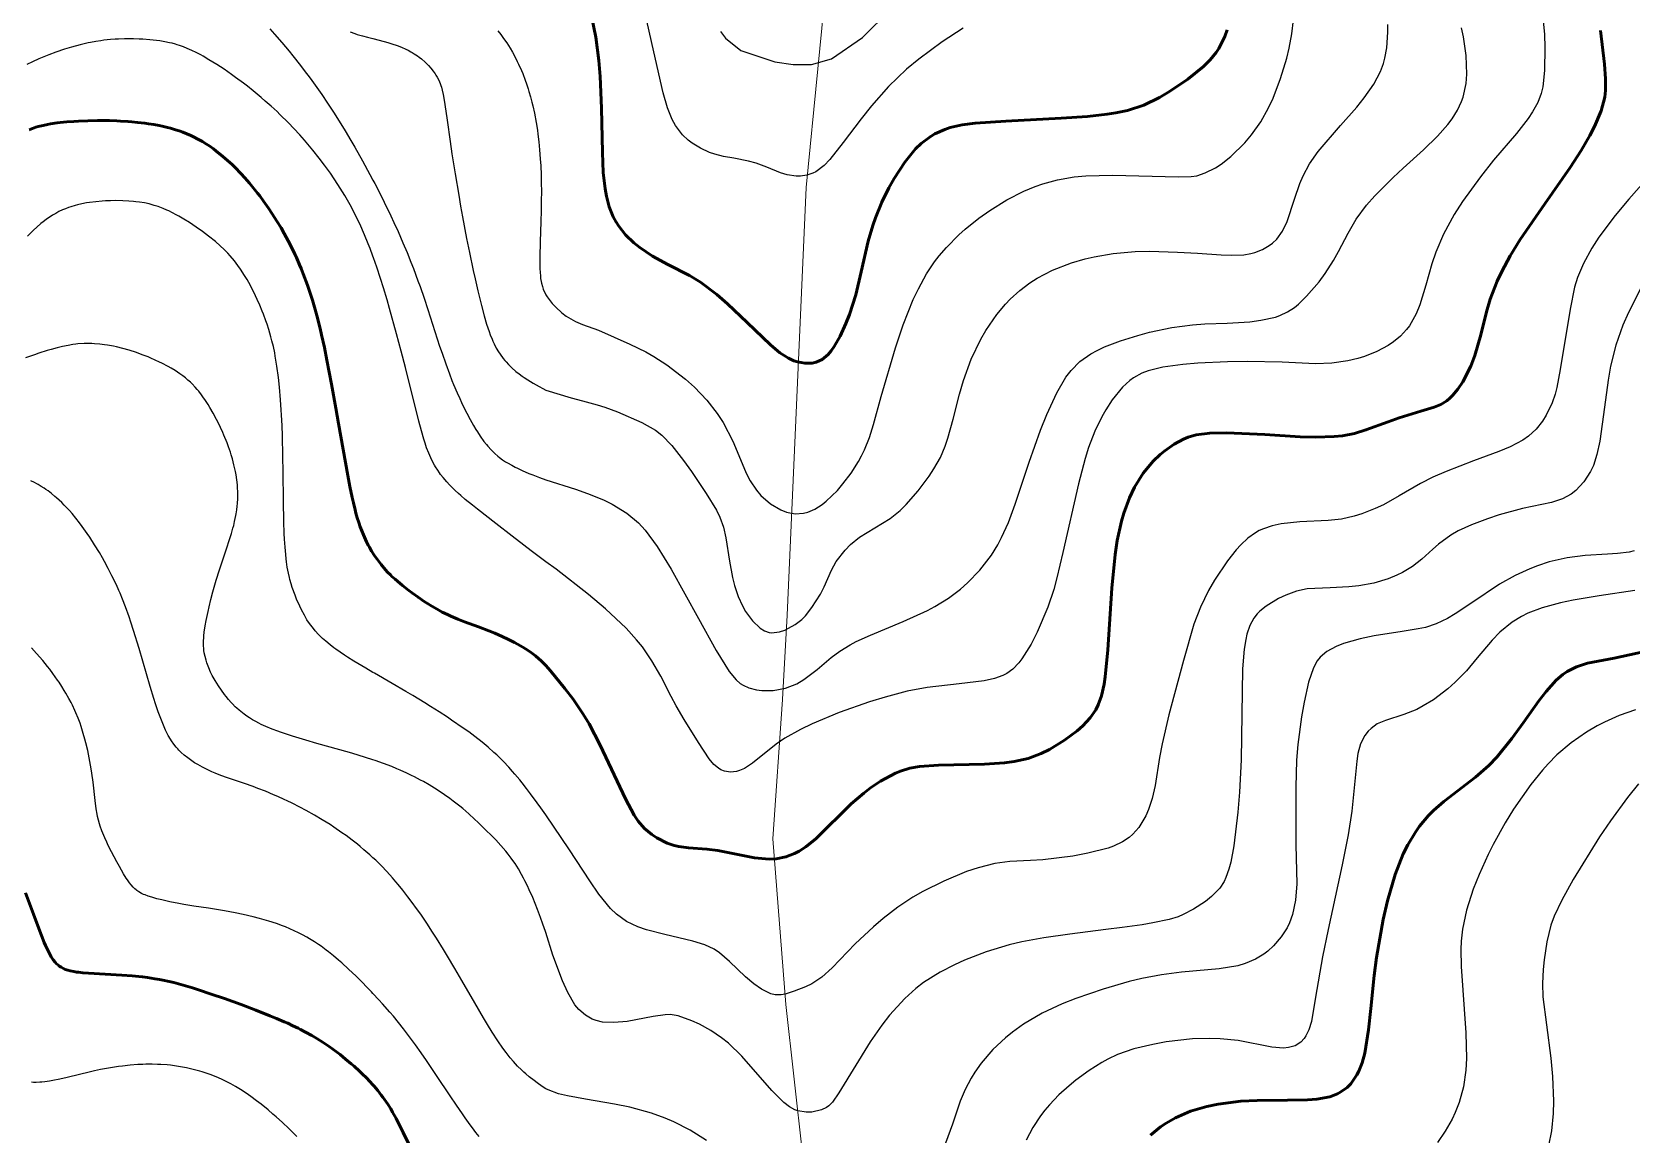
# Model space of a CAD drawing. Header units: metres. Extents: x 545098 to 555652, y 1854398 to 1862642.
# Drawn here: x 547881 to 548438, y 1858321 to 1858705 of the extents above; entities that cross this region are included whole.
import ezdxf

# ---------------------------------------------------------------- set-up
doc = ezdxf.new("R2010")
doc.units = ezdxf.units.M
doc.header["$LTSCALE"] = 6.8
for name, color, linetype, lineweight in [('1', 7, 'Continuous', 25), ('2', 7, 'Continuous', 53), ('34', 7, 'Continuous', 13), ('51', 7, 'Continuous', 13), ('53', 7, 'Continuous', 13)]:
    doc.layers.add(name, color=color, linetype=linetype, lineweight=lineweight)

msp = doc.modelspace()

# ---------------------------------------------------------------- linework, layer by layer
at = {"layer": '1'}
for points in [[(548205.38, 1858705.92), (548198.1, 1858701.16), (548189.98, 1858695.15), (548185.76, 1858691.64), (548179.49, 1858685.68), (548173.54, 1858678.96), (548169.89, 1858674.39), (548163.64, 1858666.11), (548158.99, 1858660.23), (548157.02, 1858658.17), (548154.14, 1858656), (548153.13, 1858655.49), (548151, 1858654.77), (548148.78, 1858654.44), (548147.26, 1858654.42), (548144.17, 1858654.88), (548141.85, 1858655.61), (548137.1, 1858657.6), (548133.37, 1858659.01), (548130.77, 1858659.71), (548125.59, 1858660.66), (548122.02, 1858661.29), (548118.98, 1858662.1), (548117.19, 1858662.74), (548114.01, 1858664.23), (548111.09, 1858665.97), (548109.72, 1858667), (548107.75, 1858668.84), (548105.31, 1858672.07), (548104.17, 1858674.18), (548102.57, 1858678.19), (548101.06, 1858683.41), (548097.8, 1858697.72), (548091.51, 1858725.56)], [(548407.11, 1858710.83), (548407.74, 1858703.75), (548407.89, 1858699.2), (548407.72, 1858691.27), (548407.15, 1858685.52), (548406.64, 1858683.23), (548405.45, 1858680.05), (548403.64, 1858676.79), (548402.06, 1858674.47), (548398.05, 1858669.34), (548390.07, 1858659.96), (548385.5, 1858654.27), (548379.28, 1858645.61), (548376.38, 1858641.05), (548372.66, 1858634.3), (548369.95, 1858627.96), (548368.6, 1858623.97), (548366.44, 1858616.5), (548364.34, 1858609.68), (548363.09, 1858606.57), (548360.74, 1858602.36), (548359.79, 1858601.1), (548357.64, 1858598.79), (548355.17, 1858596.74), (548353.37, 1858595.52), (548349.44, 1858593.39), (548345.12, 1858591.66), (548342.85, 1858590.96), (548339.31, 1858590.11), (548333.78, 1858589.34), (548328.09, 1858589.16), (548316.44, 1858589.69), (548304.28, 1858589.92), (548297.38, 1858589.81), (548287.08, 1858589.36), (548281.92, 1858588.94), (548274.9, 1858587.99), (548269.83, 1858586.71), (548267.67, 1858585.87), (548264.77, 1858584.27), (548263.44, 1858583.31), (548260.92, 1858580.99), (548257.34, 1858576.54), (548255.12, 1858573.08), (548253.74, 1858570.65), (548251.3, 1858565.66), (548249.1, 1858560.05), (548247.86, 1858556.16), (548245.56, 1858547.37), (548240.16, 1858523.44), (548238.08, 1858514.58), (548236.96, 1858510.53), (548234.91, 1858504.41), (548231.23, 1858495.72), (548229.12, 1858491.59), (548225.88, 1858486.38), (548224.82, 1858485.03), (548222.74, 1858482.89), (548220.66, 1858481.38), (548219.25, 1858480.64), (548216.31, 1858479.6), (548212.71, 1858478.79), (548204.08, 1858477.73), (548192.85, 1858476.45), (548185.99, 1858475.15), (548178.26, 1858473.12), (548172.85, 1858471.46), (548162.24, 1858467.72), (548152.86, 1858463.85), (548148.76, 1858461.87), (548143.38, 1858458.8), (548140.31, 1858456.68), (548132.08, 1858450.07), (548129.3, 1858448.29), (548127.59, 1858447.52), (548126.52, 1858447.19), (548124.49, 1858446.94), (548122.37, 1858447.28), (548121.05, 1858447.83), (548120.22, 1858448.34), (548118.64, 1858449.67), (548116.99, 1858451.65), (548113.31, 1858457.28), (548108.28, 1858465.31), (548105.58, 1858470.04), (548103.83, 1858473.38), (548100.23, 1858480.36), (548097.12, 1858485.73), (548093.78, 1858490.58), (548091.76, 1858493.1), (548088.15, 1858497.09), (548080.99, 1858503.81), (548074.98, 1858508.82), (548063.73, 1858517.59)], [(548120.97, 1858704.76), (548122.73, 1858702.54), (548128.01, 1858698.22), (548133.93, 1858696.25), (548139.85, 1858694.27), (548146.26, 1858693.29), (548152.66, 1858693.29), (548159.57, 1858695.26), (548170.41, 1858702.66), (548180.27, 1858712.52)], [(547964.08, 1858705.69), (547965.73, 1858703.88), (547968.26, 1858701.01), (547970.83, 1858697.96), (547972.14, 1858696.36)], [(547992.09, 1858704.69), (547993.68, 1858704.11), (547994.57, 1858703.81), (547996.33, 1858703.28), (547998.07, 1858702.8), (548000, 1858702.32)], [(548043.5, 1858704.99), (548044.51, 1858703.72), (548045.49, 1858702.4), (548046.55, 1858700.87), (548047.76, 1858698.96), (548048.53, 1858697.64), (548049.28, 1858696.28), (548050.23, 1858694.41), (548050.69, 1858693.46), (548051.67, 1858691.26), (548052.14, 1858690.13), (548053.02, 1858687.82), (548053.44, 1858686.64), (548054.03, 1858684.85), (548054.31, 1858683.94), (548054.84, 1858682.1), (548055.33, 1858680.22), (548055.64, 1858678.95), (548056.2, 1858676.39), (548056.82, 1858673.11), (548057.24, 1858670.44), (548057.42, 1858669.09), (548057.75, 1858666.37), (548058.02, 1858663.62), (548058.26, 1858660.53), (548058.41, 1858658.04), (548058.53, 1858654.86), (548058.58, 1858652.75), (548058.62, 1858648.55), (548058.61, 1858646.48), (548058.55, 1858642.45), (548058.46, 1858638.61), (548058.24, 1858631.76), (548058.11, 1858626.3), (548058.1, 1858624.05), (548058.13, 1858622.09), (548058.17, 1858621.2), (548058.29, 1858619.58), (548058.38, 1858618.85), (548058.54, 1858617.84), (548058.67, 1858617.21), (548058.97, 1858616.07), (548059.29, 1858615.11), (548059.51, 1858614.56), (548059.89, 1858613.73), (548060.2, 1858613.17), (548060.66, 1858612.49), (548062.41, 1858610.18), (548063.64, 1858608.82), (548065.73, 1858606.91), (548067.26, 1858605.77), (548070.47, 1858603.89), (548072.93, 1858602.82), (548078.48, 1858600.79), (548089.46, 1858595.97), (548094.94, 1858593.26), (548097.81, 1858591.66), (548102.35, 1858588.77), (548108.76, 1858583.82), (548111.91, 1858580.99), (548116.25, 1858576.48), (548119.85, 1858571.82), (548121.88, 1858568.66), (548125.24, 1858562.18), (548127.33, 1858557.25), (548129.93, 1858551.09), (548131.27, 1858548.41), (548133.45, 1858545.09), (548135.02, 1858543.28), (548138.38, 1858540.4), (548141.98, 1858538.25), (548143.89, 1858537.51), (548146.92, 1858536.96), (548149.81, 1858537.13), (548151.35, 1858537.52), (548153.79, 1858538.56), (548156.4, 1858540.21), (548157.78, 1858541.3)], [(548155.74, 1858508.92), (548157.04, 1858511.52), (548159.6, 1858517.28), (548161.28, 1858520.31), (548164.36, 1858524.3), (548166.22, 1858526.18), (548169.37, 1858528.74), (548180.07, 1858535.28), (548183.47, 1858538.06), (548185.63, 1858540.18), (548189.74, 1858544.88), (548193.56, 1858549.98), (548195.28, 1858552.6), (548197.5, 1858556.53), (548199.2, 1858560.44), (548200.14, 1858563.23), (548201.95, 1858569.89), (548204.15, 1858578.55), (548205.56, 1858583.36), (548208.2, 1858590.7), (548211.59, 1858597.76), (548213.32, 1858600.73), (548217.11, 1858606.25), (548220.2, 1858609.95), (548221.8, 1858611.64), (548225.14, 1858614.69), (548228.68, 1858617.36), (548231.17, 1858618.95), (548236.52, 1858621.72), (548243.14, 1858624.27), (548247.85, 1858625.63), (548251.08, 1858626.39), (548257.7, 1858627.51), (548265.25, 1858628.17), (548270.27, 1858628.3), (548280.06, 1858628.04), (548287, 1858627.59), (548295.24, 1858627.02), (548298.75, 1858626.91), (548303.11, 1858627.11), (548305.53, 1858627.5), (548306.97, 1858627.87), (548309.59, 1858628.88), (548311.98, 1858630.26), (548313.1, 1858631.1), (548314.64, 1858632.56), (548316.62, 1858635.27), (548318.18, 1858638.62), (548320.7, 1858646.44), (548322.57, 1858651.87), (548323.75, 1858654.61), (548326.03, 1858658.78), (548329.05, 1858663.06), (548336.77, 1858672.1), (548342.42, 1858678.52), (548345.06, 1858681.74), (548348.39, 1858686.44), (548350.68, 1858690.85), (548351.69, 1858693.66), (548352.18, 1858695.5), (548352.84, 1858699.12), (548353.24, 1858704.54), (548353.19, 1858707.25)], [(548157.78, 1858541.3), (548161.65, 1858545.04), (548163.6, 1858547.3), (548166.43, 1858551.05), (548168.98, 1858555.08), (548170.1, 1858557.15), (548171.1, 1858559.24), (548172.8, 1858563.51), (548174.21, 1858567.97), (548176.87, 1858577.79), (548181.84, 1858594.67), (548184.54, 1858602.66), (548188.05, 1858611.51), (548189.84, 1858615.28), (548192.69, 1858620.41), (548195.51, 1858624.64), (548197.06, 1858626.68), (548199.59, 1858629.67), (548203.95, 1858634.06), (548206.14, 1858636), (548210.9, 1858639.81), (548214.71, 1858642.51), (548220.63, 1858646.16), (548226.58, 1858649.18), (548230.53, 1858650.81), (548233.15, 1858651.73), (548238.32, 1858653.17), (548244.12, 1858654.18), (548248.17, 1858654.55), (548257.37, 1858654.75), (548280.43, 1858654.26), (548284.81, 1858654.36), (548286.74, 1858654.6), (548289.7, 1858655.56), (548293.21, 1858657.36), (548295.27, 1858658.67), (548298.64, 1858661.27), (548303.43, 1858666.02), (548305.78, 1858668.83), (548309.03, 1858673.41), (548311.76, 1858678.24), (548313.31, 1858681.58), (548315.93, 1858688.45), (548318.07, 1858695.49), (548318.93, 1858698.97), (548319.88, 1858704.03), (548320.37, 1858708.89)], [(548260.16, 1858597.16), (548266.22, 1858599.04), (548270.3, 1858600.1), (548278.02, 1858601.72), (548285.31, 1858602.72), (548289.52, 1858603.03), (548297.33, 1858603.31), (548305.25, 1858603.8), (548309.06, 1858604.27), (548314.2, 1858605.41), (548315.69, 1858605.92), (548318.35, 1858607.17), (548320.7, 1858608.71), (548322.16, 1858609.9), (548324.99, 1858612.67), (548329.32, 1858617.72), (548331.43, 1858620.56), (548334.36, 1858625.08), (548336.08, 1858628.19), (548339.39, 1858634.58), (548342.26, 1858639.44), (548345.86, 1858644.31), (548348.66, 1858647.55), (548355.06, 1858654.03), (548358.59, 1858657.26), (548365.71, 1858663.67), (548370.54, 1858668.35), (548374.09, 1858672.41), (548375.58, 1858674.41), (548377.44, 1858677.42), (548378.87, 1858680.45), (548379.42, 1858681.98), (548380.47, 1858686.69), (548380.73, 1858689.9), (548380.49, 1858696.4), (548379.57, 1858702.9), (548378.85, 1858706.11)], [(547990.17, 1858647.71), (547988.59, 1858650.3), (547987.77, 1858651.59), (547986.5, 1858653.52), (547985.19, 1858655.45), (547983.13, 1858658.32), (547981.33, 1858660.7), (547979.1, 1858663.52), (547977.94, 1858664.92), (547976.17, 1858666.99), (547974.55, 1858668.82), (547972.48, 1858671.06), (547970.57, 1858673.05), (547967.62, 1858675.97), (547966.62, 1858676.92), (547964.59, 1858678.79), (547962.53, 1858680.61), (547961.15, 1858681.8), (547958.37, 1858684.1), (547956.29, 1858685.75), (547954.91, 1858686.82), (547952.18, 1858688.85), (547950.83, 1858689.82), (547948.19, 1858691.65), (547945.63, 1858693.33), (547942.92, 1858695), (547940.88, 1858696.18), (547940.05, 1858696.63), (547938.45, 1858697.46), (547936.93, 1858698.2), (547935.32, 1858698.92), (547934.07, 1858699.42), (547932.72, 1858699.91), (547931.83, 1858700.2), (547931.25, 1858700.37), (547930.1, 1858700.69), (547929.25, 1858700.9), (547927.55, 1858701.25), (547925.85, 1858701.53), (547924.7, 1858701.68), (547922.35, 1858701.92), (547919.87, 1858702.1), (547918.59, 1858702.17), (547916.61, 1858702.23), (547913.52, 1858702.23), (547911.39, 1858702.16), (547910.3, 1858702.1), (547908.64, 1858701.97), (547906.39, 1858701.74), (547905.24, 1858701.59), (547903.5, 1858701.33), (547901.73, 1858701.01), (547900.84, 1858700.83), (547899.94, 1858700.64), (547898.12, 1858700.22), (547895.07, 1858699.4), (547892.63, 1858698.66), (547889.59, 1858697.63), (547887.2, 1858696.73), (547886.03, 1858696.27), (547883.72, 1858695.3), (547881.49, 1858694.29), (547879.59, 1858693.36)], [(548000, 1858702.32), (548003.96, 1858701.32), (548005.19, 1858700.98), (548006.63, 1858700.55), (548008.39, 1858699.96), (548009.95, 1858699.35), (548011.48, 1858698.67), (548012.23, 1858698.3), (548013.21, 1858697.77), (548013.69, 1858697.49), (548014.41, 1858697.05), (548015.47, 1858696.34), (548016.08, 1858695.89), (548016.88, 1858695.26), (548018.13, 1858694.16), (548018.96, 1858693.35), (548019.35, 1858692.94), (548020.12, 1858692.08), (548021, 1858690.97), (548021.64, 1858690.06), (548021.94, 1858689.59), (548022.36, 1858688.89), (548022.93, 1858687.82), (548023.4, 1858686.73), (548023.68, 1858685.98), (548023.84, 1858685.47), (548024.14, 1858684.39), (548024.47, 1858682.93), (548024.71, 1858681.64), (548025.05, 1858679.45), (548025.81, 1858673.9), (548026.87, 1858666.48), (548027.52, 1858662.19), (548028.62, 1858655.21), (548029.85, 1858647.82), (548030.51, 1858644.04), (548031.2, 1858640.24), (548032.62, 1858632.73), (548033.6, 1858627.85), (548034.9, 1858621.65), (548035.55, 1858618.71), (548036.49, 1858614.57), (548036.95, 1858612.63), (548037.74, 1858609.43), (548038.7, 1858605.85), (548039.55, 1858602.97), (548040.41, 1858600.4), (548040.85, 1858599.22), (548041.45, 1858597.74), (548041.75, 1858597.04), (548042.22, 1858596.04), (548042.95, 1858594.62), (548043.72, 1858593.31), (548044.25, 1858592.49), (548045.36, 1858590.96), (548045.94, 1858590.25), (548046.33, 1858589.8), (548047.13, 1858588.93), (548048.36, 1858587.72), (548049.78, 1858586.5), (548050.94, 1858585.6), (548051.93, 1858584.87), (548052.59, 1858584.41), (548053.89, 1858583.55), (548055.73, 1858582.42), (548056.84, 1858581.78), (548060.2, 1858579.93), (548068.97, 1858577.26), (548072.91, 1858576.23), (548078.03, 1858574.88), (548080.74, 1858574.05), (548085.09, 1858572.47), (548093.63, 1858568.71), (548098.3, 1858566.04), (548100.51, 1858564.31), (548104.06, 1858560.68), (548108.12, 1858555.52), (548110.93, 1858551.59), (548116.01, 1858543.99), (548119.54, 1858538.17), (548120.76, 1858535.75), (548122.05, 1858532.26), (548122.88, 1858528.53), (548124.07, 1858520.38), (548125.17, 1858514.71), (548125.88, 1858511.97), (548127.14, 1858508.15), (548128.62, 1858504.86), (548129.73, 1858502.93), (548132.15, 1858499.65), (548134.83, 1858497.08), (548136.31, 1858496.19), (548137.91, 1858495.65), (548138.76, 1858495.53), (548141.52, 1858495.81), (548143.41, 1858496.43), (548146.99, 1858498.36), (548149.24, 1858500.15), (548150.53, 1858501.45), (548152.8, 1858504.26), (548155.74, 1858508.92)], [(547972.14, 1858696.36), (547974.78, 1858693.02), (547976.11, 1858691.28), (547978.11, 1858688.59), (547979.91, 1858686.11), (547982.17, 1858682.89), (547984.21, 1858679.88), (547986.25, 1858676.77), (547988.29, 1858673.55), (547990.33, 1858670.24), (547992.35, 1858666.84), (547993.7, 1858664.53), (547996.35, 1858659.84), (547998.94, 1858655.08), (548000, 1858653.07)], [(548446.04, 1858656.58), (548437.07, 1858646.45), (548432.42, 1858640.81), (548426.74, 1858633.17), (548424.29, 1858629.43), (548421.29, 1858624.09), (548419.23, 1858619.12), (548418.24, 1858615.77), (548416.68, 1858608.1), (548413.28, 1858587.14), (548412.1, 1858580.94), (548411.5, 1858578.62), (548410.41, 1858575.49), (548408.37, 1858571.27), (548407.08, 1858569.21), (548404.84, 1858566.36), (548402.23, 1858563.97), (548400.27, 1858562.6), (548395.79, 1858560.2), (548391.91, 1858558.56), (548383.1, 1858555.3), (548373.56, 1858551.69), (548368.92, 1858549.64), (548364.57, 1858547.42), (548357.22, 1858543.18), (548351.68, 1858540.09), (548348.81, 1858538.73), (548344.14, 1858536.88), (548341.47, 1858536.05), (548337.13, 1858535.07), (548332.48, 1858534.54), (548322.67, 1858534.08), (548316.1, 1858533.41), (548312.94, 1858532.73), (548309.94, 1858531.71), (548308.51, 1858531.05), (548307.13, 1858530.28), (548304.53, 1858528.41), (548302.07, 1858526.14), (548300.5, 1858524.42), (548297.41, 1858520.55), (548292.9, 1858513.87), (548290.79, 1858510.21), (548287.99, 1858504.45), (548285.74, 1858498.45), (548282.12, 1858485.83), (548277.03, 1858466.89), (548274.69, 1858456.86), (548273.82, 1858452.14), (548272.23, 1858442.35), (548271.25, 1858437.85), (548269.98, 1858434), (548268.97, 1858431.75), (548266.52, 1858427.78), (548264.51, 1858425.39), (548263.26, 1858424.27), (548260.91, 1858422.68), (548257.81, 1858421.22), (548255.91, 1858420.54), (548248.88, 1858418.74), (548243.55, 1858417.76), (548233.2, 1858416.49), (548228.89, 1858416.21), (548221.63, 1858415.87), (548216.41, 1858415.2), (548210.67, 1858413.72), (548206.64, 1858412.36), (548198.66, 1858409.09), (548191.35, 1858405.45), (548187.88, 1858403.43), (548182.75, 1858400.02), (548177.58, 1858396.05), (548174.19, 1858393.18), (548167.83, 1858387.21), (548159.83, 1858378.86), (548156.26, 1858375.62), (548152.8, 1858373.31), (548150.6, 1858372.22), (548146.67, 1858370.7)], [(548000, 1858653.07), (548000.63, 1858651.88), (548002.82, 1858647.59), (548003.88, 1858645.45), (548006.2, 1858640.66), (548007.31, 1858638.28), (548008.75, 1858635.13), (548010.45, 1858631.26), (548011.89, 1858627.84), (548013.23, 1858624.51), (548014.07, 1858622.33), (548015.66, 1858618.07), (548016.41, 1858616), (548017.81, 1858611.95), (548019.12, 1858608.03), (548023.22, 1858595.33), (548024.06, 1858592.81), (548025.32, 1858589.14), (548026.62, 1858585.62), (548027.5, 1858583.36), (548028.1, 1858581.89), (548029.29, 1858579.06), (548030.2, 1858577.02), (548030.81, 1858575.71), (548032.02, 1858573.2), (548032.63, 1858572), (548033.84, 1858569.71), (548035.04, 1858567.6), (548035.83, 1858566.28), (548036.35, 1858565.45), (548037.38, 1858563.89), (548038.65, 1858562.12), (548039.49, 1858561.06), (548040.04, 1858560.41), (548041.12, 1858559.2), (548041.93, 1858558.39), (548042.46, 1858557.89), (548043.52, 1858556.96), (548044.05, 1858556.54), (548045.11, 1858555.76), (548046.17, 1858555.05), (548046.88, 1858554.61), (548048.31, 1858553.8), (548049.53, 1858553.16), (548050.35, 1858552.75), (548051.97, 1858551.99), (548054.27, 1858550.99), (548055.66, 1858550.43), (548057.92, 1858549.55), (548060.2, 1858548.71), (548070.46, 1858545.55), (548074.73, 1858544.04), (548080.2, 1858541.79), (548083.3, 1858540.28), (548088.43, 1858537.14), (548092.47, 1858533.73), (548094.76, 1858531.24), (548098.95, 1858525.5), (548103.76, 1858517.7), (548113.36, 1858500.47), (548119.49, 1858489.32), (548124, 1858482.08), (548126.38, 1858479.17), (548127.86, 1858477.87), (548128.84, 1858477.22), (548130.89, 1858476.29), (548133.49, 1858475.64), (548135.36, 1858475.41), (548139.26, 1858475.42), (548143.59, 1858476.21), (548147.54, 1858477.79), (548149.98, 1858479.21), (548154.62, 1858482.74), (548159.5, 1858486.87), (548162.48, 1858489.06), (548166.12, 1858491.3), (548168.25, 1858492.43), (548173.17, 1858494.69), (548184.53, 1858499.39), (548192.99, 1858503.28), (548195.57, 1858504.67), (548200.29, 1858507.61), (548204.45, 1858510.72), (548206.94, 1858512.88), (548211.28, 1858517.33), (548215.26, 1858522.54), (548217.47, 1858526.16), (548218.8, 1858528.65), (548221.16, 1858533.89), (548223.52, 1858540.25), (548228.37, 1858554.86), (548232.4, 1858566), (548234.61, 1858571.5), (548238.05, 1858579), (548241.22, 1858584.46), (548242.98, 1858586.79), (548246.05, 1858589.88), (548249.83, 1858592.58), (548252.07, 1858593.82), (548254.57, 1858595), (548260.16, 1858597.16)], [(547901.34, 1858645.28), (547900.27, 1858645.11), (547898.69, 1858644.82), (547897.13, 1858644.47), (547896.36, 1858644.27), (547894.84, 1858643.81), (547894.09, 1858643.55), (547892.96, 1858643.12), (547891.96, 1858642.7), (547890.72, 1858642.11), (547889.61, 1858641.51), (547888.5, 1858640.86), (547887.95, 1858640.51), (547887.39, 1858640.14), (547886.28, 1858639.36), (547885.18, 1858638.52), (547884.44, 1858637.93), (547882.98, 1858636.68), (547881.9, 1858635.7), (547879.77, 1858633.62)], [(548000, 1858481.72), (547997.54, 1858483.15), (547994.74, 1858484.81), (547993.41, 1858485.62), (547991.16, 1858487.03), (547990.1, 1858487.72), (547988.58, 1858488.74), (547987.13, 1858489.75), (547986.44, 1858490.25), (547985.12, 1858491.26), (547983.57, 1858492.54), (547982.42, 1858493.57), (547981.07, 1858494.9), (547979.95, 1858496.13), (547978.91, 1858497.4), (547978.26, 1858498.27), (547977.05, 1858500.06), (547976.14, 1858501.59), (547975.13, 1858503.47), (547974.52, 1858504.74), (547973.94, 1858506.03), (547973.57, 1858506.88), (547972.89, 1858508.61), (547971.94, 1858511.22), (547971.52, 1858512.58), (547971.12, 1858514), (547970.93, 1858514.74), (547970.58, 1858516.29), (547970.19, 1858518.39), (547969.92, 1858520.22), (547969.8, 1858521.2), (547969.63, 1858522.75), (547969.41, 1858525.26), (547969.25, 1858528.04), (547969.16, 1858530.02), (547969.02, 1858534.28), (547968.9, 1858541.29), (547968.77, 1858551.49), (547968.68, 1858556.83), (547968.5, 1858564.07), (547968.37, 1858567.69), (547968.2, 1858571.3), (547968.1, 1858573.09), (547967.87, 1858576.62), (547967.5, 1858580.95), (547967.15, 1858584.31), (547966.61, 1858588.36), (547966.03, 1858591.83), (547965.82, 1858592.94), (547965.36, 1858595.1), (547964.86, 1858597.18), (547964.51, 1858598.52), (547963.77, 1858601.1), (547963.18, 1858602.94), (547962.77, 1858604.13), (547961.93, 1858606.41), (547961.5, 1858607.5), (547960.62, 1858609.59), (547959.73, 1858611.57), (547959.13, 1858612.83), (547957.94, 1858615.2), (547956.77, 1858617.39), (547956.18, 1858618.43), (547955.3, 1858619.92), (547953.96, 1858622.02), (547953.03, 1858623.34), (547951.82, 1858624.92), (547950.28, 1858626.74), (547949.46, 1858627.63), (547948.17, 1858628.94), (547946.78, 1858630.24), (547945.16, 1858631.66), (547942.76, 1858633.6), (547940.64, 1858635.19), (547938.49, 1858636.7), (547936.11, 1858638.28), (547934.24, 1858639.44), (547932.44, 1858640.51), (547931.55, 1858641.01), (547930.23, 1858641.71), (547928.92, 1858642.36), (547928.27, 1858642.66), (547926.95, 1858643.22), (547925.27, 1858643.85), (547923.89, 1858644.29), (547922.12, 1858644.77), (547920.45, 1858645.12), (547918.7, 1858645.41), (547917.5, 1858645.57), (547916.69, 1858645.66), (547915.03, 1858645.79), (547912.91, 1858645.9), (547910.33, 1858645.93), (547908.61, 1858645.89), (547906.89, 1858645.82), (547905.76, 1858645.74), (547903.52, 1858645.54), (547901.34, 1858645.28)], [(548000, 1858626.56), (547998.98, 1858629.32), (547998.36, 1858630.91), (547997.08, 1858634.02), (547995.39, 1858637.8), (547994.44, 1858639.79), (547993.2, 1858642.25), (547992.03, 1858644.44), (547990.17, 1858647.71)], [(548063.73, 1858517.59), (548060.2, 1858520.23), (548055.13, 1858524.02), (548052.55, 1858525.98), (548048.44, 1858529.15), (548042.82, 1858533.54), (548036.43, 1858538.5), (548034.69, 1858539.88), (548032.16, 1858541.93), (548030.55, 1858543.31), (548029.76, 1858544.01), (548028.61, 1858545.07), (548027.29, 1858546.35), (548026.65, 1858547), (548025.72, 1858548), (548024.39, 1858549.56), (548023.54, 1858550.65), (548023.13, 1858551.21), (548022.54, 1858552.08), (548021.78, 1858553.28), (548021.41, 1858553.9), (548020.88, 1858554.86), (548020.13, 1858556.37), (548019.43, 1858557.97), (548018.7, 1858559.89), (548018.14, 1858561.56), (548017.72, 1858562.9), (548016.87, 1858565.84), (548015.98, 1858569.2), (548011.29, 1858587.81), (548009.81, 1858593.57), (548008.24, 1858599.51), (548005.76, 1858608.44), (548004.92, 1858611.36), (548003.64, 1858615.61), (548002.63, 1858618.84), (548001.36, 1858622.72), (548000.18, 1858626.07), (548000, 1858626.56)], [(548441.25, 1858615.45), (548437.01, 1858606.97), (548435.06, 1858602.54), (548432.58, 1858595.6), (548430.79, 1858588.32), (548429.91, 1858583.42), (548428.63, 1858574.02), (548427.03, 1858562.2), (548426.04, 1858557.55), (548424.78, 1858553.79), (548423.79, 1858551.68), (548421.48, 1858548.1), (548418.71, 1858545.03)], [(547952.89, 1858546.12), (547952.83, 1858546.99), (547952.64, 1858548.73), (547952.37, 1858550.47), (547952.16, 1858551.65), (547951.62, 1858554.02), (547951.07, 1858556.06), (547950.66, 1858557.44), (547950.37, 1858558.35), (547949.73, 1858560.19), (547949.23, 1858561.57), (547948.13, 1858564.29), (547947.75, 1858565.18), (547946.96, 1858566.95), (547946.14, 1858568.67), (547945.58, 1858569.79), (547944.44, 1858571.95), (547943.27, 1858573.98), (547942.68, 1858574.95), (547941.77, 1858576.35), (547940.84, 1858577.68), (547940.36, 1858578.32), (547939.38, 1858579.56), (547938.88, 1858580.16), (547938.1, 1858581.04), (547937.03, 1858582.15), (547936.47, 1858582.69), (547935.61, 1858583.47), (547934.72, 1858584.23), (547933.79, 1858584.96), (547932.83, 1858585.67), (547931.16, 1858586.79), (547929.77, 1858587.64), (547928.7, 1858588.25), (547926.5, 1858589.4), (547925.76, 1858589.76), (547924.26, 1858590.45), (547922.74, 1858591.11), (547921.73, 1858591.53), (547919.7, 1858592.31), (547917.69, 1858593.03), (547915.2, 1858593.83), (547912.98, 1858594.46), (547910.79, 1858595), (547909.71, 1858595.23), (547907.58, 1858595.62), (547906.52, 1858595.79), (547904.96, 1858595.98), (547903.13, 1858596.13), (547902.22, 1858596.18), (547900.85, 1858596.2), (547899.47, 1858596.18), (547897.34, 1858596.03), (547896.61, 1858595.95), (547895.5, 1858595.8), (547893.96, 1858595.55), (547891.95, 1858595.14), (547890.04, 1858594.67), (547888.01, 1858594.12), (547886.61, 1858593.71), (547883.69, 1858592.78), (547882.19, 1858592.28), (547879.13, 1858591.19)], [(547929.89, 1858457.87), (547929.5, 1858458.47), (547928.75, 1858459.78), (547928.37, 1858460.49), (547927.82, 1858461.62), (547927.07, 1858463.29), (547926.13, 1858465.64), (547925.27, 1858468.03), (547924.37, 1858470.72), (547923.76, 1858472.65), (547922.51, 1858476.76), (547918.64, 1858490), (547916.72, 1858496.31), (547915.77, 1858499.21), (547915.15, 1858501.04), (547913.9, 1858504.49), (547912.85, 1858507.19), (547912, 1858509.25), (547911.57, 1858510.25), (547910.69, 1858512.21), (547909.18, 1858515.38), (547907.9, 1858517.87), (547906.55, 1858520.36), (547905.86, 1858521.59), (547904.79, 1858523.43), (547903.13, 1858526.15), (547901.43, 1858528.78), (547900.56, 1858530.07), (547898.81, 1858532.54), (547897.92, 1858533.72), (547896.59, 1858535.42), (547895.26, 1858537.02), (547894.37, 1858538.03), (547892.59, 1858539.93), (547891.7, 1858540.82), (547889.91, 1858542.47), (547889.32, 1858542.98), (547888.13, 1858543.96), (547886.94, 1858544.86), (547886.15, 1858545.43), (547885.62, 1858545.79), (547884.56, 1858546.47), (547883.51, 1858547.1), (547882.98, 1858547.4), (547882.17, 1858547.82), (547880.96, 1858548.4)], [(548000, 1858451.29), (547997.45, 1858452.13), (547992.64, 1858453.59), (547988.5, 1858454.78), (547980.43, 1858457.02), (547976.66, 1858458.09), (547972.02, 1858459.49), (547969.87, 1858460.19), (547967.83, 1858460.89), (547966.85, 1858461.24), (547964.97, 1858461.95), (547962.77, 1858462.87), (547961.12, 1858463.62), (547960.33, 1858464.01), (547959.2, 1858464.6), (547958.11, 1858465.21), (547957.08, 1858465.84), (547956.1, 1858466.49), (547955.16, 1858467.15), (547954.57, 1858467.61), (547953.43, 1858468.54), (547952.62, 1858469.26), (547952.1, 1858469.75), (547951.11, 1858470.75), (547950.63, 1858471.26), (547949.72, 1858472.3), (547948.86, 1858473.36), (547948.31, 1858474.07), (547947.25, 1858475.54), (547946.24, 1858477.03), (547945.06, 1858478.94), (547944.1, 1858480.68), (547943.52, 1858481.84), (547942.87, 1858483.31), (547942.41, 1858484.48), (547942.2, 1858485.06), (547941.92, 1858485.93), (547941.57, 1858487.24), (547941.31, 1858488.53), (547941.19, 1858489.39), (547941.13, 1858489.96), (547941.05, 1858491.12), (547941.05, 1858492.6), (547941.1, 1858493.81), (547941.15, 1858494.43), (547941.29, 1858495.7), (547941.61, 1858497.92), (547941.96, 1858499.82), (547942.6, 1858502.9), (547942.98, 1858504.54), (547943.6, 1858507.09), (547944.3, 1858509.74), (547945.48, 1858513.85), (547946.58, 1858517.36), (547949.28, 1858525.41), (547949.9, 1858527.3), (547950.77, 1858530.11), (547951.29, 1858531.96), (547951.53, 1858532.89), (547951.86, 1858534.26), (547952.29, 1858536.29), (547952.41, 1858536.96), (547952.61, 1858538.3), (547952.77, 1858539.62), (547952.85, 1858540.49), (547952.95, 1858542.23), (547952.98, 1858543.53), (547952.97, 1858544.4), (547952.89, 1858546.12)], [(548418.71, 1858545.03), (548417.03, 1858543.71), (548413.98, 1858542.09), (548410.15, 1858540.91), (548400.13, 1858538.75), (548392.05, 1858536.54), (548387.99, 1858535.22), (548382.38, 1858533.11), (548377.76, 1858530.95), (548375.18, 1858529.48), (548370.84, 1858526.35), (548368.92, 1858524.66), (548365.07, 1858521.18), (548361.78, 1858518.63), (548358.32, 1858516.54), (548356.41, 1858515.58), (548353.34, 1858514.31), (548348.38, 1858512.81), (548343.15, 1858511.88), (548339.66, 1858511.52), (548333.14, 1858511.19), (548325.16, 1858510.77), (548321.48, 1858510.02), (548317.7, 1858508.64), (548315.23, 1858507.46), (548310.88, 1858504.81), (548308.69, 1858503.03), (548307.79, 1858502.11), (548306.64, 1858500.63), (548305.24, 1858498), (548304.21, 1858495.02), (548303.77, 1858493.17), (548303.21, 1858489.78), (548302.67, 1858482.94), (548302.15, 1858451.22), (548301.58, 1858440.04), (548301.03, 1858433.11), (548299.64, 1858421.39), (548298.56, 1858415.6), (548297.94, 1858413.25), (548296.86, 1858410.26), (548296.22, 1858408.97), (548294.72, 1858406.65), (548291.88, 1858403.67), (548289.76, 1858401.97), (548285.59, 1858399.25), (548282.05, 1858397.39), (548280.27, 1858396.67), (548277.17, 1858395.73), (548271.5, 1858394.51), (548267.76, 1858393.87), (548260.76, 1858392.88), (548255.09, 1858392.16), (548242.57, 1858390.61), (548233.54, 1858389.32), (548225.89, 1858387.9), (548221.45, 1858386.86), (548213.47, 1858384.47), (548205.95, 1858381.57), (548202.38, 1858379.96), (548197.42, 1858377.42), (548191.64, 1858373.75), (548188.98, 1858371.7), (548185.09, 1858368.16), (548179.79, 1858362.36), (548177.1, 1858358.95), (548173.02, 1858353.17), (548162.19, 1858335.35), (548159.91, 1858332.14), (548158.66, 1858330.87), (548157.85, 1858330.29), (548156.1, 1858329.48), (548152.73, 1858328.68), (548150.82, 1858328.59), (548147.86, 1858329.07), (548146.88, 1858329.45), (548144.94, 1858330.52), (548142.99, 1858332.02), (548138.89, 1858336.12), (548128.4, 1858348.16), (548123.7, 1858352.65), (548121.32, 1858354.56), (548117.58, 1858357.09), (548113.62, 1858359.27), (548110.99, 1858360.48), (548106.27, 1858362.13), (548103.46, 1858362.59), (548101.71, 1858362.56), (548097.56, 1858361.88), (548088.53, 1858360.22), (548083.88, 1858359.79), (548079.92, 1858360.01), (548077.67, 1858360.52), (548076.33, 1858361.01), (548073.95, 1858362.34), (548071.66, 1858364.34), (548070.29, 1858366.01), (548067.78, 1858370.3), (548065.96, 1858374.39), (548062.67, 1858383.3), (548060.2, 1858391.12)], [(548439.01, 1858523.98), (548437.22, 1858523.59), (548433.18, 1858523.08), (548429.71, 1858522.85), (548421.93, 1858522.38), (548415.7, 1858521.61), (548409.45, 1858520.17), (548405.35, 1858518.85), (548402.68, 1858517.82), (548397.53, 1858515.45), (548392.13, 1858512.39), (548382.47, 1858505.92), (548376.72, 1858502.1), (548374.01, 1858500.5), (548370.11, 1858498.61), (548366.33, 1858497.39), (548363.77, 1858496.84), (548358.22, 1858495.99), (548348.53, 1858494.41), (548343.66, 1858493.39), (548337.82, 1858491.77), (548335.27, 1858490.78), (548331.99, 1858488.99), (548329.66, 1858486.97), (548328.67, 1858485.69), (548327.36, 1858483.3), (548325.65, 1858478.28), (548324.13, 1858471.36), (548323.25, 1858466.22), (548321.93, 1858456.57), (548321.42, 1858451.15), (548321.17, 1858441.79), (548321.26, 1858421.64), (548321.53, 1858408.16), (548321.14, 1858402.37), (548320.08, 1858397.43), (548319.01, 1858394.55), (548318.15, 1858392.8), (548316.13, 1858389.64)], [(548439.26, 1858510.24), (548426.82, 1858508.38), (548417.78, 1858506.89), (548413.3, 1858505.95), (548406.98, 1858504.21), (548402.01, 1858502.29), (548399.74, 1858501.16), (548396.57, 1858499.23), (548392.23, 1858495.71), (548389.52, 1858492.91), (548384.38, 1858486.75), (548380.58, 1858482.23), (548376.72, 1858478.28), (548374.14, 1858476), (548369.12, 1858472.22), (548365.58, 1858470.03), (548363.3, 1858468.84), (548358.85, 1858467.01), (548352.43, 1858465), (548349.58, 1858463.76), (548347.4, 1858462.23), (548346.45, 1858461.31), (548345.2, 1858459.71), (548343.76, 1858456.86), (548342.83, 1858453.45), (548342.42, 1858450.87), (548341.87, 1858444.97), (548340.74, 1858433.41), (548339.43, 1858425.16), (548337.35, 1858414.73), (548332.45, 1858392.16), (548330.51, 1858382.68), (548328.01, 1858368.72), (548326.62, 1858360.25), (548325.79, 1858357.34), (548324.73, 1858355.18), (548324.07, 1858354.24), (548322.95, 1858353.05), (548320.96, 1858351.75), (548318.64, 1858351.09), (548316.89, 1858350.96), (548312.87, 1858351.31), (548301.16, 1858353.53), (548294.84, 1858354.21), (548291.29, 1858354.33), (548285.31, 1858354.13), (548276.12, 1858353.06), (548271.41, 1858352.22), (548264.81, 1858350.62), (548259.19, 1858348.65), (548255.84, 1858347.08)], [(547888.64, 1858481.29), (547887.51, 1858482.79), (547886.72, 1858483.8), (547885.09, 1858485.82), (547882.96, 1858488.33), (547881.2, 1858490.31)], [(548000, 1858369.98), (547999.46, 1858370.56), (547998.28, 1858371.79), (547995.92, 1858374.19), (547994.15, 1858375.94), (547991.5, 1858378.45), (547989.18, 1858380.56), (547988.03, 1858381.57), (547986.3, 1858383.02), (547984.56, 1858384.41), (547983.69, 1858385.08), (547981.93, 1858386.37), (547981.04, 1858386.99), (547979.7, 1858387.89), (547977.87, 1858389.02), (547976.94, 1858389.57), (547975.52, 1858390.35), (547974.07, 1858391.09), (547972.59, 1858391.8), (547971.08, 1858392.47), (547969.54, 1858393.1), (547968.49, 1858393.51), (547966.38, 1858394.27), (547963.71, 1858395.14), (547960.49, 1858396.07), (547958.35, 1858396.63), (547954.82, 1858397.46), (547952.07, 1858398.03), (547948.36, 1858398.73), (547945.53, 1858399.2), (547942.81, 1858399.63), (547937.71, 1858400.39), (547934.17, 1858400.95), (547932.5, 1858401.24), (547929.35, 1858401.86), (547926.5, 1858402.5), (547924.78, 1858402.94), (547923.04, 1858403.44), (547921.8, 1858403.84), (547920.7, 1858404.24), (547920.19, 1858404.45), (547919.47, 1858404.78), (547918.49, 1858405.33), (547917.88, 1858405.74), (547917.58, 1858405.97), (547917.15, 1858406.34), (547916.51, 1858406.96), (547915.8, 1858407.77), (547915.23, 1858408.51), (547914.56, 1858409.45), (547914.11, 1858410.14), (547913.18, 1858411.63), (547911.77, 1858414.09), (547910.83, 1858415.82), (547909.02, 1858419.28), (547907.9, 1858421.49), (547907.37, 1858422.57), (547906.63, 1858424.16), (547905.95, 1858425.74), (547905.64, 1858426.54), (547905.07, 1858428.15), (547904.81, 1858428.97), (547904.46, 1858430.22), (547904.16, 1858431.51), (547903.99, 1858432.39), (547903.68, 1858434.2), (547903.3, 1858437.08), (547902.57, 1858443.45), (547902.15, 1858446.58), (547901.91, 1858448.2), (547901.49, 1858450.7), (547901, 1858453.26), (547900.73, 1858454.56), (547900.11, 1858457.18), (547899.77, 1858458.5), (547899.2, 1858460.49), (547898.46, 1858462.84), (547898.05, 1858464.02), (547897.38, 1858465.8), (547896.64, 1858467.59), (547896.24, 1858468.5), (547895.39, 1858470.31), (547894.93, 1858471.23), (547894.21, 1858472.61), (547893.15, 1858474.48), (547892.59, 1858475.43), (547891.7, 1858476.86), (547890.74, 1858478.32), (547890.24, 1858479.05), (547888.64, 1858481.29)], [(548146.67, 1858370.7), (548143.51, 1858369.72), (548142.09, 1858369.47), (548139.98, 1858369.5), (548138.49, 1858369.86), (548135.23, 1858371.4), (548132.55, 1858373.28), (548129.69, 1858375.73), (548124.05, 1858381.11), (548120.65, 1858384.09), (548118.82, 1858385.33), (548115.54, 1858386.91), (548111.37, 1858388.21), (548101.58, 1858390.42), (548095.2, 1858392.08), (548092.25, 1858393.1), (548088.25, 1858395.02), (548084.8, 1858397.53), (548082.71, 1858399.57), (548078.67, 1858404.56), (548075.48, 1858409.12), (548068.36, 1858419.92), (548060.2, 1858432.11), (548058.48, 1858434.54), (548057.2, 1858436.31), (548054.85, 1858439.48), (548053.45, 1858441.32), (548051.92, 1858443.26), (548051.11, 1858444.26), (548049.44, 1858446.27), (548048.57, 1858447.27), (548047.25, 1858448.75), (548045.44, 1858450.66), (548044.51, 1858451.59), (548043.09, 1858452.96), (548042.12, 1858453.86), (548040.11, 1858455.64), (548037.99, 1858457.4), (548035.48, 1858459.37), (548033.34, 1858460.97), (548031.44, 1858462.34), (548027.39, 1858465.14), (548025.98, 1858466.08), (548023.07, 1858467.98), (548020.06, 1858469.89), (548018.02, 1858471.16), (548013.84, 1858473.69), (548011.46, 1858475.09), (548006.69, 1858477.86), (548000.49, 1858481.43), (548000, 1858481.72)], [(548439.39, 1858468.66), (548433.76, 1858466.67), (548428.7, 1858464.39), (548426.16, 1858463.08), (548422.4, 1858460.89), (548417.02, 1858457.19), (548412.11, 1858453.01), (548409.04, 1858449.91), (548407.03, 1858447.67), (548403.06, 1858442.74), (548397.03, 1858434.14), (548394.08, 1858429.38), (548389.88, 1858421.84), (548388.14, 1858418.37), (548384.99, 1858411.38), (548382.98, 1858406.23), (548380.65, 1858398.93), (548379.26, 1858392.34), (548378.79, 1858388.12), (548378.65, 1858385.28), (548378.71, 1858379.28)], [(548000, 1858417.22), (547998.94, 1858418.2), (547996.89, 1858420), (547995.51, 1858421.15), (547994.58, 1858421.9), (547992.73, 1858423.35), (547990.63, 1858424.92), (547989.23, 1858425.92), (547986.44, 1858427.82), (547985.06, 1858428.72), (547982.32, 1858430.43), (547979.64, 1858432.01), (547976.76, 1858433.62), (547974.54, 1858434.8), (547971.86, 1858436.16), (547970.16, 1858437), (547969.05, 1858437.52), (547966.93, 1858438.48), (547965.41, 1858439.15), (547962.56, 1858440.33), (547959.93, 1858441.35), (547958.3, 1858441.95), (547955.33, 1858442.99), (547949.02, 1858445.11), (547947.44, 1858445.67), (547945.9, 1858446.26), (547945.12, 1858446.58), (547943.95, 1858447.09), (547942.51, 1858447.75), (547940.69, 1858448.68), (547939.04, 1858449.61), (547937.95, 1858450.27), (547937.41, 1858450.62), (547935.56, 1858451.92), (547934.31, 1858452.92), (547933.24, 1858453.88), (547932.44, 1858454.66), (547932.05, 1858455.08), (547931.49, 1858455.72), (547930.67, 1858456.74), (547929.89, 1858457.87)], [(548060.2, 1858391.12), (548060.06, 1858391.57), (548059.19, 1858394.05), (548058.33, 1858396.39), (548057.28, 1858399.17), (548055.61, 1858403.31), (548054.43, 1858405.99), (548053.8, 1858407.36), (548052.92, 1858409.17), (548052.46, 1858410.07), (548051.75, 1858411.4), (548050.65, 1858413.32), (548049.5, 1858415.14), (548048.71, 1858416.29), (548048.17, 1858417.04), (548047.07, 1858418.48), (548046.23, 1858419.52), (548044.51, 1858421.51), (548042.74, 1858423.42), (548041.53, 1858424.65), (548039.08, 1858427.07), (548036.58, 1858429.48), (548035.31, 1858430.68), (548033.33, 1858432.48), (548031.26, 1858434.28), (548030.19, 1858435.17), (548027.95, 1858436.94), (548026.77, 1858437.82), (548024.94, 1858439.13), (548023.42, 1858440.16), (548021.44, 1858441.44), (548019.56, 1858442.57), (548017.61, 1858443.69), (548016.6, 1858444.24), (548014.52, 1858445.32), (548013.44, 1858445.86), (548011.79, 1858446.65), (548009.51, 1858447.68), (548008.34, 1858448.18), (548006.53, 1858448.92), (548003.72, 1858450), (548000.8, 1858451.03), (548000, 1858451.29)], [(548440.54, 1858442.87), (548436.62, 1858438.13), (548430.69, 1858430.07), (548426.97, 1858424.49), (548417.77, 1858409.59), (548413.8, 1858402.45), (548411.16, 1858396.83), (548410.02, 1858393.72), (548408.6, 1858387.96), (548407.6, 1858381.66), (548407.26, 1858378.35), (548407.02, 1858373.45), (548407.19, 1858368.77), (548408.41, 1858359.08), (548410.01, 1858347.43), (548410.6, 1858341.08), (548410.89, 1858332.47), (548410.76, 1858328.22), (548410.16, 1858322.1), (548409.17, 1858317.01)], [(548116.07, 1858318.77), (548110.4, 1858322.39), (548104.76, 1858325.22), (548101.74, 1858326.5), (548096.99, 1858328.23), (548089.41, 1858330.36), (548084.13, 1858331.47), (548073.99, 1858333.17), (548067.73, 1858334.29), (548064.63, 1858335.07), (548060.97, 1858336.38), (548060.2, 1858336.77), (548058.88, 1858337.62), (548057.14, 1858338.84), (548056.09, 1858339.62), (548054.37, 1858340.97), (548053.18, 1858341.98), (548052.57, 1858342.52), (548051.67, 1858343.35), (548050.35, 1858344.68), (548048.9, 1858346.25), (548047.76, 1858347.6), (548046.34, 1858349.4), (548045.21, 1858350.94), (548043.48, 1858353.43), (548041.51, 1858356.47), (548039.88, 1858359.12), (548038.45, 1858361.52), (548035.43, 1858366.73), (548030.98, 1858374.47), (548028.55, 1858378.63), (548025.96, 1858382.97), (548024.6, 1858385.2), (548022.08, 1858389.25), (548020.77, 1858391.3), (548018.73, 1858394.4), (548016.62, 1858397.5), (548015.53, 1858399.05), (548013.3, 1858402.12), (548012.16, 1858403.64), (548010.4, 1858405.88), (548008.8, 1858407.85), (548007.99, 1858408.82), (548006.76, 1858410.25), (548004.87, 1858412.35), (548002.94, 1858414.38), (548000.96, 1858416.33), (548000, 1858417.22)], [(548316.13, 1858389.64), (548313.44, 1858386.52), (548311.45, 1858384.72), (548310.06, 1858383.65), (548307.13, 1858381.85), (548303.62, 1858380.35), (548301.01, 1858379.61), (548294.58, 1858378.57), (548290.57, 1858378.17), (548281.48, 1858377.34), (548274.41, 1858376.46), (548267.63, 1858375.16), (548263.22, 1858374.08), (548254.22, 1858371.43), (548244.69, 1858368.2), (548239.88, 1858366.32), (548232.9, 1858363.06), (548226.48, 1858359.24), (548222.57, 1858356.44), (548220.16, 1858354.47), (548215.81, 1858350.4), (548211.74, 1858345.68), (548209.5, 1858342.54), (548208.21, 1858340.49), (548206.1, 1858336.57), (548204.37, 1858332.5), (548201.77, 1858324.5), (548198.49, 1858315.58)], [(548378.71, 1858379.28), (548380.38, 1858356.3), (548380.64, 1858347.31), (548380.44, 1858343.24), (548379.6, 1858337.48), (548378.05, 1858331.99), (548376.66, 1858328.49), (548375.61, 1858326.25), (548373.23, 1858321.98), (548370.58, 1858318.08)], [(548037.03, 1858320.17), (548035.87, 1858321.61), (548034.67, 1858323.17), (548033.84, 1858324.28), (548032.13, 1858326.64), (548031.14, 1858328.05), (548029.07, 1858331.06), (548026.89, 1858334.3), (548022.15, 1858341.41), (548018.66, 1858346.59), (548016.8, 1858349.28), (548014.84, 1858352.04), (548013.82, 1858353.43), (548011.7, 1858356.26), (548010.6, 1858357.68), (548008.89, 1858359.83), (548007.11, 1858362), (548005.88, 1858363.44), (548003.37, 1858366.32), (548002.08, 1858367.75), (548000, 1858369.98)], [(547973.46, 1858320.19), (547971.79, 1858321.87), (547970.68, 1858322.95), (547968.48, 1858325.03), (547966.27, 1858327.03), (547965.17, 1858327.99), (547963.52, 1858329.39), (547961.07, 1858331.38), (547959.45, 1858332.63), (547957.45, 1858334.1), (547955.87, 1858335.2), (547953.92, 1858336.48), (547952.21, 1858337.53), (547950.52, 1858338.48), (547949.42, 1858339.07), (547947.25, 1858340.12), (547945.48, 1858340.9), (547943.38, 1858341.71), (547941.99, 1858342.2), (547940.62, 1858342.64), (547939.7, 1858342.91), (547937.88, 1858343.4), (547936.05, 1858343.85), (547935.13, 1858344.05), (547933.75, 1858344.32), (547931.65, 1858344.68), (547929.49, 1858344.96), (547928.39, 1858345.07), (547926.14, 1858345.23), (547924.98, 1858345.28), (547923.19, 1858345.31), (547921, 1858345.29), (547919.87, 1858345.26), (547918.15, 1858345.17), (547915.5, 1858344.97), (547912.8, 1858344.68), (547911.43, 1858344.5), (547908.66, 1858344.09), (547905.18, 1858343.44), (547903.08, 1858342.99), (547901.69, 1858342.67), (547893.59, 1858340.68), (547891.06, 1858340.1), (547888.64, 1858339.61), (547887.48, 1858339.42), (547885.82, 1858339.2), (547884.76, 1858339.1), (547884.07, 1858339.05), (547882.75, 1858339), (547881.81, 1858339), (547881.2, 1858339.02)], [(548255.84, 1858347.08), (548253.68, 1858345.89), (548249.32, 1858343.12), (548244.68, 1858339.76), (548242.3, 1858337.85), (548238.79, 1858334.7), (548235.44, 1858331.21), (548233.87, 1858329.34), (548232.39, 1858327.38), (548229.69, 1858323.24), (548227.31, 1858318.89)]]:
    msp.add_lwpolyline(points, dxfattribs=at)
at = {"layer": '2'}
for points in [[(548076.24, 1858709.62), (548077.6, 1858702.79), (548078.62, 1858694.69), (548079.06, 1858689.15), (548079.54, 1858678.1), (548079.85, 1858662.64), (548080.18, 1858655.7), (548080.78, 1858650.08), (548081.25, 1858647.45), (548082.24, 1858643.74), (548083.65, 1858640.27), (548084.53, 1858638.62), (548085.55, 1858637.03), (548087.95, 1858634.03), (548090.77, 1858631.28), (548092.84, 1858629.59), (548097.31, 1858626.58), (548102.69, 1858623.73), (548110.21, 1858619.91), (548114.04, 1858617.57), (548119.74, 1858613.23), (548123.43, 1858609.98), (548130.21, 1858603.47), (548138.35, 1858595.7), (548141.68, 1858592.97), (548144.66, 1858591.07), (548146.55, 1858590.21), (548147.79, 1858589.81), (548150.31, 1858589.35), (548152.93, 1858589.38), (548154.29, 1858589.69), (548156.36, 1858590.65), (548158.46, 1858592.4), (548159.51, 1858593.62), (548160.57, 1858595.1), (548162.65, 1858598.74), (548164.64, 1858603.11), (548165.87, 1858606.32), (548168.03, 1858613.16), (548169.93, 1858621.11), (548172.38, 1858631.88), (548173.95, 1858637.3), (548174.9, 1858640), (548177.09, 1858645.34), (548179.59, 1858650.44), (548181.38, 1858653.64), (548185.1, 1858659.36), (548188.9, 1858663.96), (548190.85, 1858665.84), (548193.94, 1858668.18), (548195.57, 1858669.15), (548199.07, 1858670.73), (548200.96, 1858671.34), (548205.06, 1858672.27), (548209.62, 1858672.9), (548220.34, 1858673.65), (548239.57, 1858674.62), (548248.67, 1858675.25), (548255.5, 1858675.98), (548258.52, 1858676.44), (548262.66, 1858677.33), (548268.36, 1858679.2), (548273.77, 1858681.82), (548277.23, 1858683.87), (548283.62, 1858688.26), (548289.11, 1858692.62), (548291.46, 1858694.94), (548293.53, 1858697.49), (548294.45, 1858698.88), (548296.53, 1858703.05), (548297.36, 1858705.4)], [(548427.47, 1858677.21), (548428.72, 1858681.9), (548429, 1858684.28), (548429.03, 1858688.38), (548428.66, 1858693.42), (548427.22, 1858705.16)], [(548060.2, 1858484.08), (548061.76, 1858482.26), (548066.84, 1858476.08), (548069.64, 1858472.43), (548073.22, 1858467.21), (548075.27, 1858463.79), (548079.12, 1858456.42), (548087.96, 1858437.73), (548090.97, 1858432.02), (548092.34, 1858429.9), (548094.51, 1858427.34), (548097.02, 1858425.25), (548098.82, 1858424.09), (548102.38, 1858422.32), (548104.83, 1858421.46), (548106.42, 1858421.07), (548109.83, 1858420.61), (548116.23, 1858420.19), (548120.07, 1858419.72), (548132.85, 1858417.16), (548137.93, 1858416.7), (548140.3, 1858416.82), (548143.74, 1858417.5), (548146.78, 1858418.68), (548148.32, 1858419.49), (548150.65, 1858420.97), (548154.23, 1858423.85), (548166.47, 1858436), (548170.86, 1858439.73), (548173.16, 1858441.48), (548176.67, 1858443.86), (548181.9, 1858446.66), (548183.6, 1858447.34), (548186.92, 1858448.35), (548190.2, 1858448.97), (548196.86, 1858449.47), (548212.87, 1858449.78), (548219.84, 1858450.21), (548223.19, 1858450.65), (548228.03, 1858451.76), (548232.59, 1858453.48), (548235.44, 1858454.91), (548240.66, 1858458.1), (548245.14, 1858461.42), (548247.09, 1858463.15), (548249.67, 1858465.91), (548251.61, 1858468.69), (548252.45, 1858470.38), (548253.56, 1858473.52), (548254.49, 1858477.64), (548254.88, 1858480.16), (548255.82, 1858489.53), (548257.21, 1858510.99), (548258.32, 1858522.72), (548259.07, 1858527.66), (548260.56, 1858534.37), (548261.39, 1858537.17), (548263.37, 1858542.48), (548265.12, 1858546.16), (548268.13, 1858551.09), (548271.54, 1858555.22), (548273.95, 1858557.53), (548275.59, 1858558.89), (548278.86, 1858561.17), (548282.1, 1858562.9), (548283.77, 1858563.58), (548286.49, 1858564.35), (548291.26, 1858565.02), (548297.14, 1858565.15), (548310.46, 1858564.48), (548322.77, 1858563.7), (548328.17, 1858563.55), (548334.55, 1858563.77), (548337.47, 1858564.1), (548341.62, 1858564.91), (548345.62, 1858566.1), (548353.38, 1858568.98), (548357.22, 1858570.34), (548364.71, 1858572.63), (548369.42, 1858574.04), (548371.64, 1858575), (548373.76, 1858576.3), (548374.77, 1858577.13), (548375.76, 1858578.08), (548377.62, 1858580.33), (548379.32, 1858582.88), (548382.09, 1858588.26), (548383.57, 1858592.01), (548385.58, 1858599.21), (548387.53, 1858607.2), (548388.86, 1858611.61), (548391.31, 1858617.93), (548392.89, 1858621.31), (548395.78, 1858626.68), (548399.34, 1858632.44), (548407.85, 1858644.83), (548416.73, 1858657.52), (548420.55, 1858663.38), (548423.59, 1858668.61), (548425.19, 1858671.75), (548427.47, 1858677.21)], [(547932.85, 1858670.1), (547930.94, 1858670.72), (547929.5, 1858671.13), (547928.54, 1858671.38), (547926.62, 1858671.84), (547925.65, 1858672.04), (547923.74, 1858672.4), (547921.83, 1858672.7), (547920.58, 1858672.88), (547918.1, 1858673.18), (547916.07, 1858673.37), (547914.73, 1858673.48), (547912.11, 1858673.64), (547910.82, 1858673.7), (547908.28, 1858673.77), (547905.77, 1858673.79), (547904.11, 1858673.78), (547900.82, 1858673.7), (547897.54, 1858673.57), (547895.91, 1858673.48), (547893.51, 1858673.31), (547891.17, 1858673.09), (547890.04, 1858672.96), (547887.83, 1858672.64), (547886.77, 1858672.46), (547885.23, 1858672.14), (547883.51, 1858671.71), (547882.69, 1858671.46), (547881.49, 1858671.05), (547880.33, 1858670.58)], [(548000, 1858523.23), (547999.93, 1858523.34), (547999.54, 1858523.97), (547998.76, 1858525.3), (547998.37, 1858526.01), (547997.79, 1858527.13), (547997.03, 1858528.74), (547996.66, 1858529.6), (547996.11, 1858530.95), (547995.58, 1858532.39), (547995.06, 1858533.91), (547994.57, 1858535.52), (547994.1, 1858537.19), (547993.8, 1858538.35), (547993.22, 1858540.74), (547992.8, 1858542.58), (547992.01, 1858546.37), (547991.27, 1858550.22), (547988.07, 1858568.41), (547987.13, 1858573.66), (547985.59, 1858582.07), (547984.01, 1858590.4), (547983.11, 1858594.78), (547982.13, 1858599.23), (547981.61, 1858601.46), (547980.49, 1858605.89), (547979.89, 1858608.08), (547978.95, 1858611.3), (547977.94, 1858614.44), (547977.24, 1858616.48), (547975.75, 1858620.44), (547974.97, 1858622.36), (547974.44, 1858623.62), (547973.35, 1858626.09), (547972.79, 1858627.3), (547971.64, 1858629.68), (547970.46, 1858631.99), (547969.12, 1858634.48), (547968.02, 1858636.42), (547966.59, 1858638.81), (547964.97, 1858641.37), (547963.65, 1858643.36), (547961.96, 1858645.76), (547960.58, 1858647.62), (547959.88, 1858648.53), (547958.46, 1858650.32), (547957.01, 1858652.05), (547955.38, 1858653.91), (547954.05, 1858655.35), (547952.02, 1858657.45), (547950.98, 1858658.46), (547949.41, 1858659.93), (547947.81, 1858661.34), (547945.34, 1858663.32), (547944.51, 1858663.94), (547943.24, 1858664.84), (547941.51, 1858665.97), (547940.64, 1858666.5), (547939.31, 1858667.26), (547937.28, 1858668.3), (547936.59, 1858668.62), (547935.2, 1858669.22), (547933.79, 1858669.76), (547932.85, 1858670.1)], [(548060.2, 1858484.08), (548059.5, 1858484.82), (548058.47, 1858485.82), (548057.79, 1858486.43), (548056.59, 1858487.44), (548055.17, 1858488.53), (548054.38, 1858489.08), (548053.12, 1858489.92), (548052.22, 1858490.47), (548050.3, 1858491.57), (548049.29, 1858492.12), (548047.17, 1858493.19), (548044.96, 1858494.24), (548042.4, 1858495.36), (548040.31, 1858496.21), (548036.74, 1858497.57), (548031.92, 1858499.35), (548029.51, 1858500.3), (548027.11, 1858501.31), (548025.92, 1858501.86), (548024.14, 1858502.73), (548022.38, 1858503.68), (548020.45, 1858504.79), (548018.95, 1858505.72), (548017.85, 1858506.44), (548015.74, 1858507.87), (548013.76, 1858509.29), (548012.53, 1858510.21), (548010.33, 1858511.93), (548008.5, 1858513.43), (548007.7, 1858514.12), (548006.6, 1858515.12), (548006.09, 1858515.62), (548005.11, 1858516.63), (548004.39, 1858517.43), (548002.91, 1858519.22), (548001.46, 1858521.1), (548000.71, 1858522.17), (548000, 1858523.24)], [(548270.61, 1858320.67), (548274.15, 1858323.5), (548276.12, 1858324.82), (548279.3, 1858326.66), (548284.54, 1858328.97), (548290.26, 1858330.65), (548294.23, 1858331.45), (548302.11, 1858332.42), (548307.72, 1858332.75), (548318.36, 1858332.83), (548325.26, 1858332.9), (548328.53, 1858333.14), (548333.04, 1858334.01), (548335.68, 1858335.02), (548336.89, 1858335.68), (548339.07, 1858337.26), (548340.36, 1858338.53), (548342.51, 1858341.57), (548343.18, 1858342.88), (548344.31, 1858345.81), (548345.22, 1858349.17), (548346.54, 1858357.3), (548347.33, 1858364.73), (548348.51, 1858376.17), (548349.32, 1858382.45), (548351.62, 1858395.65), (548353.11, 1858402.19), (548355.79, 1858411.38), (548358.62, 1858418.53), (548360.21, 1858421.74), (548362.85, 1858426.14), (548364.29, 1858428.16), (548367.44, 1858431.9), (548369.16, 1858433.62), (548372.79, 1858436.83), (548383.77, 1858445.27), (548388.4, 1858449.35), (548391.17, 1858452.22), (548396.43, 1858458.66), (548400.45, 1858464.27), (548405.79, 1858471.8), (548408.32, 1858475.1), (548411.88, 1858479.01), (548414.17, 1858480.98), (548415.7, 1858482.05), (548418.86, 1858483.68), (548422.73, 1858484.9), (548431.97, 1858486.64), (548449.02, 1858490.35)], [(547887.52, 1858383.59), (547886.69, 1858385.2), (547886.04, 1858386.62), (547885.55, 1858387.74), (547884.61, 1858390.09), (547883.67, 1858392.56), (547881.84, 1858397.6), (547879.11, 1858404.93)], [(548000, 1858338.13), (547998.94, 1858339.3), (547997.72, 1858340.58), (547996.31, 1858341.98), (547995.36, 1858342.89), (547993.43, 1858344.65), (547992.46, 1858345.5), (547990.5, 1858347.13), (547988.55, 1858348.67), (547987.27, 1858349.64), (547984.75, 1858351.45), (547982.69, 1858352.84), (547980.48, 1858354.25), (547978.74, 1858355.29), (547976.57, 1858356.51), (547974.83, 1858357.42), (547973.95, 1858357.86), (547972.16, 1858358.72), (547970.33, 1858359.56), (547969.08, 1858360.11), (547966.47, 1858361.22), (547964.15, 1858362.18), (547959.24, 1858364.12), (547954.1, 1858366.07), (547948.31, 1858368.17), (547943.74, 1858369.76), (547939.33, 1858371.23), (547937.16, 1858371.91), (547933.93, 1858372.86), (547930.71, 1858373.72), (547929.08, 1858374.11), (547926.88, 1858374.58), (547925.77, 1858374.8), (547924.09, 1858375.1), (547921.51, 1858375.49), (547919.75, 1858375.71), (547918.56, 1858375.84), (547916.16, 1858376.07), (547912.56, 1858376.34), (547901.03, 1858376.99), (547899, 1858377.16), (547897.55, 1858377.31), (547896.88, 1858377.4), (547895.93, 1858377.55), (547894.63, 1858377.82), (547893.84, 1858378.04), (547892.93, 1858378.35), (547892.26, 1858378.65), (547891.47, 1858379.07), (547890.82, 1858379.51), (547890.51, 1858379.75), (547889.92, 1858380.28), (547889.35, 1858380.88), (547888.75, 1858381.64), (547888.29, 1858382.31), (547888.03, 1858382.72), (547887.52, 1858383.59)], [(548013.51, 1858315.37), (548010.57, 1858321.52), (548009.5, 1858323.68), (548008.94, 1858324.78), (548008.07, 1858326.43), (548006.83, 1858328.64), (548006.18, 1858329.74), (548005.16, 1858331.38), (548004.07, 1858333), (548003.5, 1858333.8), (548002.91, 1858334.59), (548001.69, 1858336.14), (548000.42, 1858337.66), (548000, 1858338.13)]]:
    msp.add_lwpolyline(points, dxfattribs=at)
at = {"layer": '34'}
msp.add_lwpolyline([(548144.19, 1858501.66), (548150.81, 1858650.52), (548158.91, 1858733.18), (548159.64, 1858848.99), (548145.01, 1858931.8), (548136.12, 1859023.76), (548131.53, 1859066.06), (548132.29, 1859088.9), (548138.73, 1859137.72), (548150.62, 1859220.36), (548154.59, 1859257.14), (548158.53, 1859273.62), (548197.03, 1859370.8), (548202.54, 1859396.05), (548206.82, 1859420.37), (548207.09, 1859462.65), (548199.79, 1859506.81), (548183.14, 1859571.25), (548172.63, 1859643.12), (548174.33, 1859676.08)], dxfattribs=at)
at = {"layer": '51'}
msp.add_lwpolyline([(548158.91, 1858733.18), (548150.81, 1858650.52), (548144.19, 1858501.66)], dxfattribs=at)
at = {"layer": '53'}
msp.add_lwpolyline([(548057.51, 1857962.88), (548066.48, 1857993.27), (548090.7, 1858087.91), (548136.83, 1858210.26), (548146.06, 1858263.35), (548149.51, 1858314.14), (548143.75, 1858366.08), (548139.14, 1858423.79), (548142.6, 1858472.27), (548144.19, 1858501.66)], dxfattribs=at)

doc.saveas('drawing.dxf')
